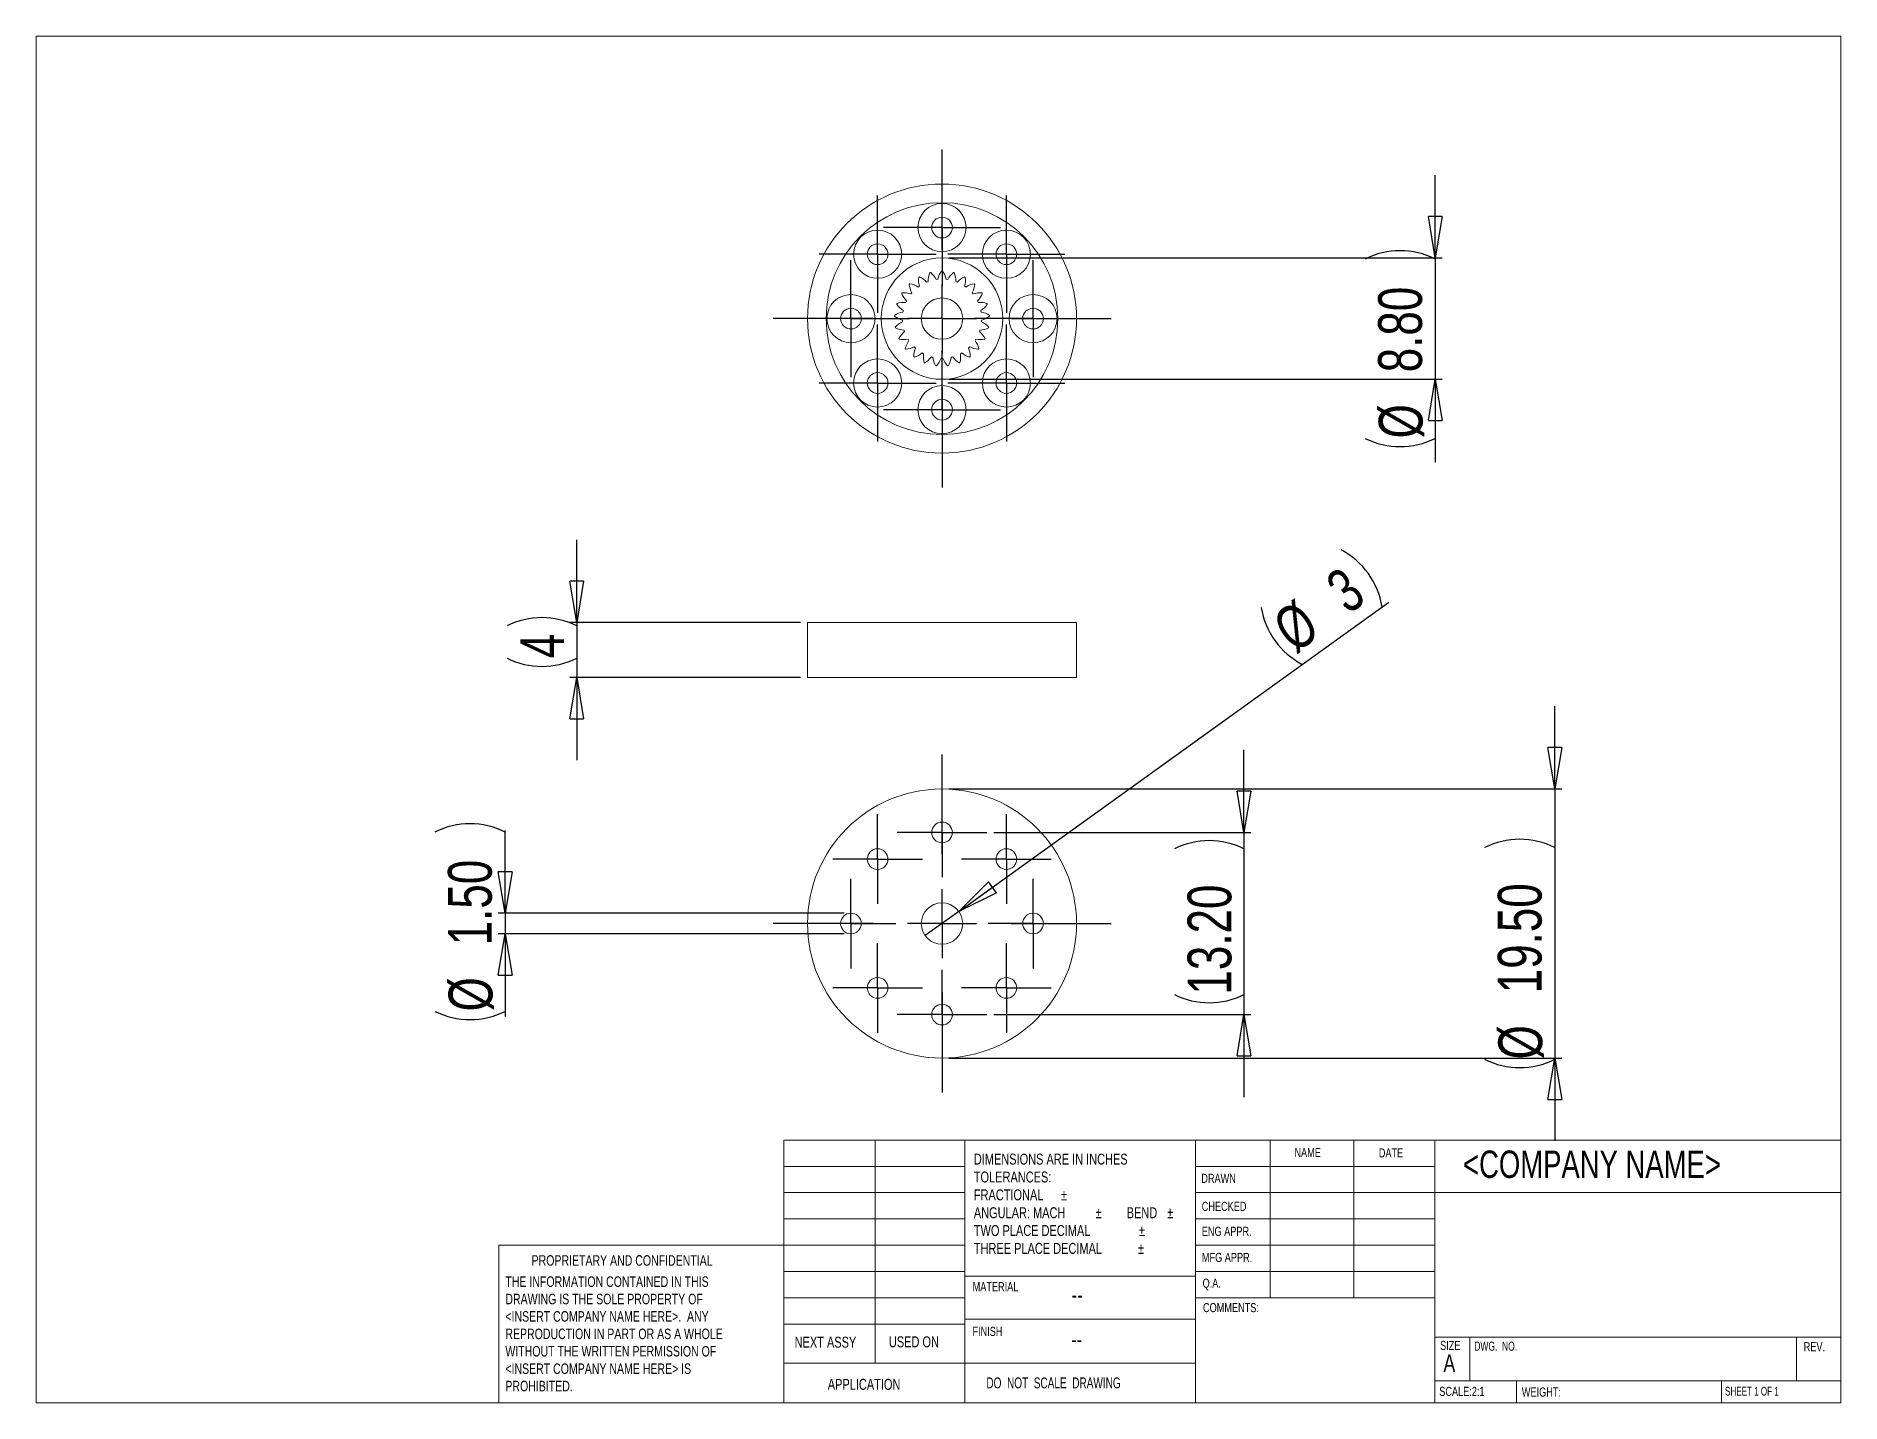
# Model space of a CAD drawing. Header units: millimetres. Extents: x 8 to 270, y 10 to 208.
import ezdxf

# ---------------------------------------------------------------- set-up
doc = ezdxf.new("R2010")
doc.units = ezdxf.units.MM
doc.layers.add('FORMAT', color=7, linetype='Continuous')
doc.styles.add('SLDTEXTSTYLE0', font='TXT', dxfattribs={"width": 0.75})
doc.styles.add('SLDTEXTSTYLE1', font='TXT', dxfattribs={"width": 0.694444})
doc.styles.add('SLDTEXTSTYLE2', font='TXT', dxfattribs={"width": 0.684783})
doc.styles.add('SLDTEXTSTYLE3', font='TXT', dxfattribs={"width": 0.6875})
doc.dimstyles.new('SLDDIMSTYLE0', dxfattribs={"dimtxt": 6.35, "dimasz": 5.9944, "dimexe": 0, "dimexo": 0.0625, "dimgap": 1.5875, "dimtad": 1, "dimlfac": 0.5, "dimrnd": 1e-09, "dimzin": 12, "dimdsep": 46, "dimtxsty": 'SLDTEXTSTYLE0', "dimblk1": 'CLOSED', "dimblk2": 'CLOSED', "dimsah": 1, "dimcen": 0.09, "dimadec": 0, "dimazin": 3, "dimtfac": 1, "dimtmove": 0, "dimatfit": 0, "dimldrblk": 'CLOSED', "dimfxl": 1, "dimfrac": 2, "dimtolj": 1, "dimtzin": 12, "dimarcsym": 0})
doc.dimstyles.new('SLDDIMSTYLE1', dxfattribs={"dimtxt": 6.35, "dimasz": 5.9944, "dimexe": 0, "dimexo": 0.0625, "dimgap": 1.5875, "dimtad": 1, "dimlfac": 0.5, "dimrnd": 1e-09, "dimzin": 4, "dimdsep": 46, "dimtxsty": 'SLDTEXTSTYLE0', "dimblk1": 'CLOSED', "dimblk2": 'CLOSED', "dimsah": 1, "dimcen": 0.09, "dimadec": 0, "dimazin": 1, "dimtfac": 1, "dimtmove": 0, "dimatfit": 0, "dimldrblk": 'CLOSED', "dimfxl": 1, "dimfrac": 2, "dimtolj": 1, "dimtzin": 12, "dimarcsym": 0})
doc.dimstyles.new('SLDDIMSTYLE2', dxfattribs={"dimtxt": 6.35, "dimasz": 5.9944, "dimexe": 0, "dimexo": 0.0625, "dimgap": 1.5875, "dimtad": 1, "dimlfac": 0.5, "dimrnd": 1e-09, "dimzin": 12, "dimdsep": 46, "dimtxsty": 'SLDTEXTSTYLE0', "dimblk1": 'NONE', "dimblk2": 'CLOSED', "dimsah": 1, "dimcen": 0, "dimadec": 0, "dimazin": 3, "dimtfac": 1, "dimtmove": 0, "dimatfit": 3, "dimldrblk": 'NONE', "dimfxl": 1, "dimfrac": 2, "dimtolj": 1, "dimtzin": 12, "dimarcsym": 0})

# ---------------------------------------------------------------- blocks, each defined once
blk = doc.blocks.new('SW_NOTE_0')
at = {"color": 0, "linetype": 'Continuous', "lineweight": 0, "attachment_point": 1, "style": 'SLDTEXTSTYLE0'}
for s, insert, char_height in [('DIMENSIONS ARE IN INCHES', (0, 2.05), 1.5875), ('TOLERANCES:', (0, -0.54), 1.5875), ('FRACTIONAL', (0, -3.13), 1.587), ('%%p', (12.64, -3.13), 1.587), ('ANGULAR: MACH', (0, -5.72), 1.5875), ('%%p', (17.67, -5.72), 1.587), ('BEND', (22.16, -5.72), 1.587), ('%%p', (28.03, -5.72), 1.587), ('TWO PLACE DECIMAL', (0, -8.3), 1.5875), ('%%p', (23.92, -8.3), 1.587), ('THREE PLACE DECIMAL', (0, -10.89), 1.5875), ('%%p', (23.78, -10.89), 1.587)]:
    blk.add_mtext(s, dxfattribs=dict(at, insert=insert, char_height=char_height))
blk = doc.blocks.new('SW_NOTE_1')
at = {"color": 0, "linetype": 'Continuous', "lineweight": 0, "char_height": 1.524, "attachment_point": 1, "style": 'SLDTEXTSTYLE0'}
for s, insert in [('THE INFORMATION CONTAINED IN THIS', (0, 1.96)), ('DRAWING IS THE SOLE PROPERTY OF', (0, -0.56)), ('<INSERT COMPANY NAME HERE>.  ANY', (0, -3.08)), ('REPRODUCTION IN PART OR AS A WHOLE', (0, -5.61)), ('WITHOUT THE WRITTEN PERMISSION OF', (0, -8.13)), ('<INSERT COMPANY NAME HERE> IS', (0, -10.66)), ('PROHIBITED.', (0, -13.18))]:
    blk.add_mtext(s, dxfattribs=dict(at, insert=insert))
blk = doc.blocks.new('_CLOSED')
at = {"color": 0, "linetype": 'ByBlock', "lineweight": -2}
for p, q in [((-1, 0.166667), (0, 0)), ((-1, 0.166667), (-1, -0.166667)), ((0, 0), (-1, -0.166667)), ((0, 0), (-1, 0))]:
    blk.add_line(p, q, dxfattribs=at)
blk = doc.blocks.new('_D')
at = {"layer": 'FORMAT'}
for p, q in [((86.74, 123.09), (86.74, 135.08)), ((119.21, 123.09), (85.75, 123.09)), ((86.74, 123.09), (86.74, 115.09)), ((119.21, 115.09), (85.75, 115.09)), ((86.74, 115.09), (86.74, 103.1))]:
    blk.add_line(p, q, dxfattribs=at)
for centre, start, end in [((81.7, 112.51), 63.4349, 116.5651), ((81.7, 127.98), 243.4349, 296.5651)]:
    blk.add_arc(centre, 11.27, start, end, dxfattribs=at)
at = {"layer": 'FORMAT', "xscale": 5.9944, "yscale": 5.9944}
for p, rotation in [((86.74, 123.09, -0.98), 270), ((86.74, 115.09, -0.98), 90)]:
    blk.add_blockref('_CLOSED', p, dxfattribs=dict(at, rotation=rotation))
at = {"layer": 'FORMAT', "insert": (78.56, 117.9), "char_height": 6.35, "attachment_point": 1, "rotation": 90, "style": 'SLDTEXTSTYLE0'}
blk.add_mtext('4', dxfattribs=at)
blk = doc.blocks.new('_D_1')
at = {"layer": 'FORMAT'}
for p, q in [((211.2, 175.93), (211.2, 187.92)), ((140.69, 175.93), (212.19, 175.93)), ((211.2, 175.93), (211.2, 158.33)), ((140.69, 158.33), (212.19, 158.33)), ((211.2, 158.33), (211.2, 146.34))]:
    blk.add_line(p, q, dxfattribs=at)
for centre, start, end in [((206.11, 165.59), 63.4349, 116.5651), ((206.11, 159.95), 243.4349, 296.5651)]:
    blk.add_arc(centre, 11.38, start, end, dxfattribs=at)
at = {"layer": 'FORMAT', "xscale": 5.9944, "yscale": 5.9944}
for p, rotation in [((211.2, 175.93, -1.8), 270), ((211.2, 158.33, -1.8), 90)]:
    blk.add_blockref('_CLOSED', p, dxfattribs=dict(at, rotation=rotation))
at = {"layer": 'FORMAT', "char_height": 6.35, "attachment_point": 1, "rotation": 90, "style": 'SLDTEXTSTYLE0'}
for s, insert in [('8.80', (202.92, 159.35)), ('%%c', (203.01, 149.77))]:
    blk.add_mtext(s, dxfattribs=dict(at, insert=insert))
blk = doc.blocks.new('SW_CENTERMARKSYMBOL_0')
at = {"layer": 'FORMAT', "color": 0}
for p, q in [((0, 10), (0, 24.5)), ((0, 0), (0, 5)), ((-10, 0), (-24.5, 0)), ((0, 0), (-5, 0)), ((0, 0), (0, -5)), ((0, 0), (5, 0)), ((10, 0), (24.5, 0)), ((0, -10), (0, -24.5))]:
    blk.add_line(p, q, dxfattribs=at)
blk = doc.blocks.new('SW_CENTERMARKSYMBOL_1')
at = {"layer": 'FORMAT', "color": 0}
for p, q in [((0, 5), (0, 8.49)), ((0, 0), (0, 5)), ((-5, 0), (-8.49, 0)), ((0, 0), (-5, 0)), ((0, 0), (0, -5)), ((0, 0), (5, 0)), ((5, 0), (8.49, 0)), ((0, -5), (0, -8.49))]:
    blk.add_line(p, q, dxfattribs=at)
blk = doc.blocks.new('SW_CENTERMARKSYMBOL_2')
at = {"layer": 'FORMAT', "color": 0}
for p, q in [((0, 5), (0, 8.49)), ((0, 0), (0, 5)), ((-5, 0), (-8.49, 0)), ((0, 0), (-5, 0)), ((0, 0), (0, -5)), ((0, 0), (5, 0)), ((5, 0), (8.49, 0)), ((0, -5), (0, -8.49))]:
    blk.add_line(p, q, dxfattribs=at)
blk = doc.blocks.new('SW_CENTERMARKSYMBOL_3')
at = {"layer": 'FORMAT', "color": 0}
for p, q in [((0, 5), (0, 8.49)), ((0, 0), (0, 5)), ((-5, 0), (-8.49, 0)), ((0, 0), (-5, 0)), ((0, 0), (0, -5)), ((0, 0), (5, 0)), ((5, 0), (8.49, 0)), ((0, -5), (0, -8.49))]:
    blk.add_line(p, q, dxfattribs=at)
blk = doc.blocks.new('SW_CENTERMARKSYMBOL_4')
at = {"layer": 'FORMAT', "color": 0}
for p, q in [((0, 5), (0, 8.49)), ((0, 0), (0, 5)), ((-5, 0), (-8.49, 0)), ((0, 0), (-5, 0)), ((0, 0), (0, -5)), ((0, 0), (5, 0)), ((5, 0), (8.49, 0)), ((0, -5), (0, -8.49))]:
    blk.add_line(p, q, dxfattribs=at)
blk = doc.blocks.new('SW_CENTERMARKSYMBOL_5')
at = {"layer": 'FORMAT', "color": 0}
for p, q in [((0, 5), (0, 8.49)), ((0, 0), (0, 5)), ((-5, 0), (-8.49, 0)), ((0, 0), (-5, 0)), ((0, 0), (0, -5)), ((0, 0), (5, 0)), ((5, 0), (8.49, 0)), ((0, -5), (0, -8.49))]:
    blk.add_line(p, q, dxfattribs=at)
blk = doc.blocks.new('SW_CENTERMARKSYMBOL_6')
at = {"layer": 'FORMAT', "color": 0}
for p, q in [((0, 5), (0, 8.49)), ((0, 0), (0, 5)), ((-5, 0), (-8.49, 0)), ((0, 0), (-5, 0)), ((0, 0), (0, -5)), ((0, 0), (5, 0)), ((5, 0), (8.49, 0)), ((0, -5), (0, -8.49))]:
    blk.add_line(p, q, dxfattribs=at)
blk = doc.blocks.new('SW_CENTERMARKSYMBOL_7')
at = {"layer": 'FORMAT', "color": 0}
for p, q in [((0, 5), (0, 8.49)), ((0, 0), (0, 5)), ((-5, 0), (-8.49, 0)), ((0, 0), (-5, 0)), ((0, 0), (0, -5)), ((0, 0), (5, 0)), ((5, 0), (8.49, 0)), ((0, -5), (0, -8.49))]:
    blk.add_line(p, q, dxfattribs=at)
blk = doc.blocks.new('SW_CENTERMARKSYMBOL_8')
at = {"layer": 'FORMAT', "color": 0}
for p, q in [((0, 5), (0, 8.49)), ((0, 0), (0, 5)), ((-5, 0), (-8.49, 0)), ((0, 0), (-5, 0)), ((0, 0), (0, -5)), ((0, 0), (5, 0)), ((5, 0), (8.49, 0)), ((0, -5), (0, -8.49))]:
    blk.add_line(p, q, dxfattribs=at)
blk = doc.blocks.new('_D_2')
at = {"layer": 'FORMAT'}
for p, q in [((228.54, 98.95), (228.54, 110.93)), ((140.69, 98.95), (229.53, 98.95)), ((228.54, 98.95), (228.54, 59.95)), ((140.69, 59.95), (229.53, 59.95)), ((228.54, 59.95), (228.54, 47.96))]:
    blk.add_line(p, q, dxfattribs=at)
for centre, start, end in [((223.45, 80.27), 63.4349, 116.5651), ((223.45, 69.94), 243.4349, 296.5651)]:
    blk.add_arc(centre, 11.38, start, end, dxfattribs=at)
at = {"layer": 'FORMAT', "xscale": 5.9944, "yscale": 5.9944}
for p, rotation in [((228.54, 98.95, 2.2), 270), ((228.54, 59.95, 2.2), 90)]:
    blk.add_blockref('_CLOSED', p, dxfattribs=dict(at, rotation=rotation))
at = {"layer": 'FORMAT', "char_height": 6.35, "attachment_point": 1, "rotation": 90, "style": 'SLDTEXTSTYLE0'}
for s, insert in [('19.50', (220.26, 69.34)), ('%%c', (220.35, 59.76))]:
    blk.add_mtext(s, dxfattribs=dict(at, insert=insert))
blk = doc.blocks.new('_D_3')
at = {"layer": 'FORMAT'}
for p, q in [((76.37, 80.95), (76.37, 92.93)), ((125.51, 80.95), (75.38, 80.95)), ((76.37, 80.95), (76.37, 77.95)), ((125.51, 77.95), (75.38, 77.95)), ((76.37, 77.95), (76.37, 65.96))]:
    blk.add_line(p, q, dxfattribs=at)
for centre, start, end in [((71.28, 82.53), 63.4349, 116.5651), ((71.28, 76.89), 243.4349, 296.5651)]:
    blk.add_arc(centre, 11.38, start, end, dxfattribs=at)
at = {"layer": 'FORMAT', "xscale": 5.9944, "yscale": 5.9944}
for p, rotation in [((76.37, 80.95, 2.2), 270), ((76.37, 77.95, 2.2), 90)]:
    blk.add_blockref('_CLOSED', p, dxfattribs=dict(at, rotation=rotation))
at = {"layer": 'FORMAT', "char_height": 6.35, "attachment_point": 1, "rotation": 90, "style": 'SLDTEXTSTYLE0'}
for s, insert in [('1.50', (68.08, 76.29)), ('%%c', (68.18, 66.71))]:
    blk.add_mtext(s, dxfattribs=dict(at, insert=insert))
blk = doc.blocks.new('_D_4')
at = {"layer": 'FORMAT'}
for q in [(204.47, 126.05), (137.26, 77.69)]:
    blk.add_line((142.14, 81.2), q, dxfattribs=at)
for centre, start, end in [((192.27, 123.52), 9.1713, 62.3014), ((197.21, 127.08), 189.1713, 242.3014)]:
    blk.add_arc(centre, 11.38, start, end, dxfattribs=at)
at = {"layer": 'FORMAT', "xscale": 5.9944, "yscale": 5.9944, "rotation": 215.7363784892}
blk.add_blockref('_CLOSED', (142.14, 81.2, 2.2), dxfattribs=at)
at = {"layer": 'FORMAT', "char_height": 6.35, "attachment_point": 1, "rotation": 35.7364, "style": 'SLDTEXTSTYLE0'}
for s, insert in [('3', (194.86, 129.32)), ('%%c', (187.14, 123.65))]:
    blk.add_mtext(s, dxfattribs=dict(at, insert=insert))
blk = doc.blocks.new('_NONE')
blk = doc.blocks.new('_D_5')
at = {"layer": 'FORMAT'}
for p, q in [((183.47, 92.65), (183.47, 104.63)), ((147.19, 92.65), (184.46, 92.65)), ((183.47, 92.65), (183.47, 66.25)), ((147.19, 66.25), (184.46, 66.25)), ((183.47, 66.25), (183.47, 54.26))]:
    blk.add_line(p, q, dxfattribs=at)
for centre, start, end in [((178.43, 80.19), 63.4349, 116.5651), ((178.43, 79.23), 243.4349, 296.5651)]:
    blk.add_arc(centre, 11.27, start, end, dxfattribs=at)
at = {"layer": 'FORMAT', "xscale": 5.9944, "yscale": 5.9944}
for p, rotation in [((183.47, 92.65, 2.2), 270), ((183.47, 66.25, 2.2), 90)]:
    blk.add_blockref('_CLOSED', p, dxfattribs=dict(at, rotation=rotation))
at = {"layer": 'FORMAT', "insert": (175.29, 69.15), "char_height": 6.35, "attachment_point": 1, "rotation": 90, "style": 'SLDTEXTSTYLE0'}
blk.add_mtext('13.20', dxfattribs=at)
blk = doc.blocks.new('SW_CENTERMARKSYMBOL_9')
at = {"layer": 'FORMAT', "color": 0}
for p, q in [((0, 10), (0, 24.5)), ((0, 0), (0, 5)), ((-10, 0), (-24.5, 0)), ((0, 0), (-5, 0)), ((0, 0), (0, -5)), ((0, 0), (5, 0)), ((10, 0), (24.5, 0)), ((0, -10), (0, -24.5))]:
    blk.add_line(p, q, dxfattribs=at)
blk = doc.blocks.new('SW_CENTERMARKSYMBOL_10')
at = {"layer": 'FORMAT', "color": 0}
for p, q in [((0, 5), (0, 6.5)), ((0, 0), (0, 5)), ((-5, 0), (-6.5, 0)), ((0, 0), (-5, 0)), ((0, 0), (0, -5)), ((0, 0), (5, 0)), ((5, 0), (6.5, 0)), ((0, -5), (0, -6.5))]:
    blk.add_line(p, q, dxfattribs=at)
blk = doc.blocks.new('SW_CENTERMARKSYMBOL_11')
at = {"layer": 'FORMAT', "color": 0}
for p, q in [((0, 5), (0, 6.5)), ((0, 0), (0, 5)), ((-5, 0), (-6.5, 0)), ((0, 0), (-5, 0)), ((0, 0), (0, -5)), ((0, 0), (5, 0)), ((5, 0), (6.5, 0)), ((0, -5), (0, -6.5))]:
    blk.add_line(p, q, dxfattribs=at)
blk = doc.blocks.new('SW_CENTERMARKSYMBOL_12')
at = {"layer": 'FORMAT', "color": 0}
for p, q in [((0, 5), (0, 6.5)), ((0, 0), (0, 5)), ((-5, 0), (-6.5, 0)), ((0, 0), (-5, 0)), ((0, 0), (0, -5)), ((0, 0), (5, 0)), ((5, 0), (6.5, 0)), ((0, -5), (0, -6.5))]:
    blk.add_line(p, q, dxfattribs=at)
blk = doc.blocks.new('SW_CENTERMARKSYMBOL_13')
at = {"layer": 'FORMAT', "color": 0}
for p, q in [((0, 5), (0, 6.5)), ((0, 0), (0, 5)), ((-5, 0), (-6.5, 0)), ((0, 0), (-5, 0)), ((0, 0), (0, -5)), ((0, 0), (5, 0)), ((5, 0), (6.5, 0)), ((0, -5), (0, -6.5))]:
    blk.add_line(p, q, dxfattribs=at)
blk = doc.blocks.new('SW_CENTERMARKSYMBOL_14')
at = {"layer": 'FORMAT', "color": 0}
for p, q in [((0, 5), (0, 6.5)), ((0, 0), (0, 5)), ((-5, 0), (-6.5, 0)), ((0, 0), (-5, 0)), ((0, 0), (0, -5)), ((0, 0), (5, 0)), ((5, 0), (6.5, 0)), ((0, -5), (0, -6.5))]:
    blk.add_line(p, q, dxfattribs=at)
blk = doc.blocks.new('SW_CENTERMARKSYMBOL_15')
at = {"layer": 'FORMAT', "color": 0}
for p, q in [((0, 5), (0, 6.5)), ((0, 0), (0, 5)), ((-5, 0), (-6.5, 0)), ((0, 0), (-5, 0)), ((0, 0), (0, -5)), ((0, 0), (5, 0)), ((5, 0), (6.5, 0)), ((0, -5), (0, -6.5))]:
    blk.add_line(p, q, dxfattribs=at)
blk = doc.blocks.new('SW_CENTERMARKSYMBOL_16')
at = {"layer": 'FORMAT', "color": 0}
for p, q in [((0, 5), (0, 6.5)), ((0, 0), (0, 5)), ((-5, 0), (-6.5, 0)), ((0, 0), (-5, 0)), ((0, 0), (0, -5)), ((0, 0), (5, 0)), ((5, 0), (6.5, 0)), ((0, -5), (0, -6.5))]:
    blk.add_line(p, q, dxfattribs=at)
blk = doc.blocks.new('SW_CENTERMARKSYMBOL_17')
at = {"layer": 'FORMAT', "color": 0}
for p, q in [((0, 5), (0, 6.5)), ((0, 0), (0, 5)), ((-5, 0), (-6.5, 0)), ((0, 0), (-5, 0)), ((0, 0), (0, -5)), ((0, 0), (5, 0)), ((5, 0), (6.5, 0)), ((0, -5), (0, -6.5))]:
    blk.add_line(p, q, dxfattribs=at)

msp = doc.modelspace()

# ---------------------------------------------------------------- linework, layer by layer
at = {"color": 8, "linetype": 'Continuous', "lineweight": 0}
for p, q in [((8.38, 208.079), (270, 208.079)), ((8.38, 208.079), (8.38, 9.959)), ((270, 9.959), (270, 208.079)), ((116.775, 9.959), (116.775, 48.059)), ((116.775, 48.059), (143, 48.059)), ((130.027, 48.059), (130.027, 15.736)), ((143, 9.959), (143, 48.059)), ((143, 48.059), (270, 48.059)), ((176.452, 48.059), (176.452, 9.959)), ((187.285, 48.059), (187.285, 25.199)), ((199.377, 48.059), (199.377, 25.199)), ((211.114, 48.059), (211.114, 9.959)), ((116.775, 44.249), (143, 44.249)), ((176.452, 44.249), (211.114, 44.249)), ((116.775, 40.439), (143, 40.439)), ((176.452, 40.439), (270, 40.439)), ((116.775, 36.629), (143, 36.629)), ((176.452, 36.629), (211.114, 36.629)), ((116.775, 32.819), (75.44, 32.819)), ((75.44, 32.819), (75.44, 9.959)), ((116.775, 32.819), (143, 32.819)), ((176.452, 32.819), (211.114, 32.819)), ((116.775, 29.009), (143, 29.009)), ((176.452, 29.009), (211.114, 29.009)), ((176.452, 28.314), (143, 28.314)), ((116.775, 25.199), (143, 25.199)), ((176.452, 25.199), (211.114, 25.199)), ((116.775, 21.389), (143, 21.389)), ((143, 22.086), (176.452, 22.086)), ((211.114, 19.484), (270, 19.484)), ((216.212, 19.484), (216.212, 13.134)), ((263.57, 19.484), (263.57, 13.134)), ((143, 15.736), (116.775, 15.736)), ((143, 15.736), (176.452, 15.736)), ((211.114, 13.134), (270, 13.134)), ((222.99, 13.134), (222.99, 9.959)), ((252.694, 13.134), (252.694, 9.959)), ((270, 9.959), (8.38, 9.959))]:
    msp.add_line(p, q, dxfattribs=at)
at = {"color": 7, "linetype": 'Continuous', "lineweight": 15}
for p, q in [((120.2, 123.091), (120.2, 115.091)), ((120.2, 123.091), (139.7, 123.091)), ((139.7, 123.091), (159.2, 123.091)), ((159.2, 115.091), (159.2, 123.091)), ((159.2, 115.091), (120.2, 115.091))]:
    msp.add_line(p, q, dxfattribs=at)
for centre, radius in [((139.7, 167.128), 19.5), ((139.7, 167.128), 16.8), ((139.7, 180.328), 3.489), ((139.7, 180.328), 1.5), ((130.366, 176.462), 3.489), ((130.366, 176.462), 1.5), ((149.034, 176.462), 3.489), ((149.034, 176.462), 1.5), ((139.7, 167.128), 8.8), ((126.5, 167.128), 3.489), ((139.7, 167.128), 3), ((152.9, 167.128), 3.489), ((126.5, 167.128), 1.5), ((152.9, 167.128), 1.5), ((130.366, 157.794), 3.489), ((149.034, 157.794), 3.489), ((130.366, 157.794), 1.5), ((139.7, 153.928), 3.489), ((149.034, 157.794), 1.5), ((139.7, 153.928), 1.5), ((139.7, 79.446), 19.5), ((139.7, 92.646), 1.5), ((130.366, 88.78), 1.5), ((149.034, 88.78), 1.5), ((139.7, 79.446), 3), ((126.5, 79.446), 1.5), ((152.9, 79.446), 1.5), ((130.366, 70.112), 1.5), ((149.034, 70.112), 1.5), ((139.7, 66.246), 1.5)]:
    msp.add_circle(centre, radius, dxfattribs=at)
for centre, radius, start, end in [((139.426, 172.705), 3.125, 172.32061, 195.85767), ((139.7, 167.128), 6.877, 118.24542, 119.35458), ((135.139, 170.348), 3.125, 41.74233, 65.27939), ((140.821, 172.598), 3.125, 157.92061, 181.45767), ((139.7, 167.128), 6.877, 103.84542, 104.95458), ((136.083, 171.381), 3.125, 27.34233, 50.87939), ((139.7, 167.128), 5.75, 95.98412, 98.41588), ((142.146, 172.147), 3.125, 143.52061, 167.05767), ((139.7, 167.128), 6.877, 89.44542, 90.55458), ((137.254, 172.147), 3.125, 12.94233, 36.47939), ((139.7, 167.128), 5.75, 81.58412, 84.01588), ((143.317, 171.381), 3.125, 129.12061, 152.65767), ((139.7, 167.128), 6.877, 75.04542, 76.15458), ((138.579, 172.598), 3.125, 358.54233, 22.07939), ((144.261, 170.348), 3.125, 114.72061, 138.25767), ((139.7, 167.128), 6.877, 60.64542, 61.75458), ((139.974, 172.705), 3.125, 344.14233, 7.67939), ((139.7, 167.128), 6.877, 147.04542, 148.15458), ((136.773, 171.883), 3.125, 201.12061, 224.65767), ((134.152, 167.752), 3.125, 70.54233, 94.07939), ((139.7, 167.128), 6.877, 132.64542, 133.75458), ((138.048, 172.461), 3.125, 186.72061, 210.25767), ((134.481, 169.112), 3.125, 56.14233, 79.67939), ((139.7, 167.128), 5.75, 139.18412, 141.61588), ((139.7, 167.128), 5.75, 124.78412, 127.21588), ((139.7, 167.128), 5.75, 110.38412, 112.81588), ((139.7, 167.128), 5.75, 67.18412, 69.61588), ((139.7, 167.128), 5.75, 52.78412, 55.21588), ((144.919, 169.112), 3.125, 100.32061, 123.85767), ((141.352, 172.461), 3.125, 329.74233, 353.27939), ((139.7, 167.128), 5.75, 38.38412, 40.81588), ((145.248, 167.752), 3.125, 85.92061, 109.45767), ((139.7, 167.128), 6.877, 46.24542, 47.35458), ((142.627, 171.883), 3.125, 315.34233, 338.87939), ((139.7, 167.128), 6.877, 31.84542, 32.95458), ((139.7, 167.128), 6.877, 175.84542, 176.95458), ((134.845, 169.885), 3.125, 229.92061, 253.45767), ((134.538, 165.002), 3.125, 99.34233, 122.87939), ((139.7, 167.128), 6.877, 161.44542, 162.55458), ((135.683, 171.005), 3.125, 215.52061, 239.05767), ((134.171, 166.353), 3.125, 84.94233, 108.47939), ((139.7, 167.128), 5.75, 167.98412, 170.41588), ((139.7, 167.128), 5.75, 153.58412, 156.01588), ((139.7, 167.128), 5.75, 23.98412, 26.41588), ((145.229, 166.353), 3.125, 71.52061, 95.05767), ((143.717, 171.005), 3.125, 300.94233, 324.47939), ((139.7, 167.128), 5.75, 9.58412, 12.01588), ((144.862, 165.002), 3.125, 57.12061, 80.65767), ((144.555, 169.885), 3.125, 286.54233, 310.07939), ((139.7, 167.128), 6.877, 17.44542, 18.55458), ((139.7, 167.128), 6.877, 3.04542, 4.15458), ((135.228, 163.785), 3.125, 113.74233, 137.27939), ((139.7, 167.128), 6.877, 190.24542, 191.35458), ((134.312, 168.591), 3.125, 244.32061, 267.85767), ((136.2, 162.778), 3.125, 128.14233, 151.67939), ((139.7, 167.128), 5.75, 182.38412, 184.81588), ((139.7, 167.128), 5.75, 196.78412, 199.21588), ((139.7, 167.128), 5.75, 340.78412, 343.21588), ((143.2, 162.778), 3.125, 28.32061, 51.85767), ((145.088, 168.591), 3.125, 272.14233, 295.67939), ((139.7, 167.128), 5.75, 355.18412, 357.61588), ((144.172, 163.785), 3.125, 42.72061, 66.25767), ((139.7, 167.128), 6.877, 348.64542, 349.75458), ((139.7, 167.128), 6.877, 204.64542, 205.75458), ((134.117, 167.205), 3.125, 258.72061, 282.25767), ((137.392, 162.044), 3.125, 142.54233, 166.07939), ((139.7, 167.128), 6.877, 219.04542, 220.15458), ((134.274, 165.814), 3.125, 273.12061, 296.65767), ((139.7, 167.128), 5.75, 211.18412, 213.61588), ((138.729, 161.63), 3.125, 156.94233, 180.47939), ((139.7, 167.128), 5.75, 225.58412, 228.01588), ((139.7, 167.128), 5.75, 311.98412, 314.41588), ((140.671, 161.63), 3.125, 359.52061, 23.05767), ((145.126, 165.814), 3.125, 243.34233, 266.87939), ((139.7, 167.128), 5.75, 326.38412, 328.81588), ((142.008, 162.044), 3.125, 13.92061, 37.45767), ((145.283, 167.205), 3.125, 257.74233, 281.27939), ((139.7, 167.128), 6.877, 319.84542, 320.95458), ((139.7, 167.128), 6.877, 334.24542, 335.35458), ((139.7, 167.128), 6.877, 233.44542, 234.55458), ((134.771, 164.506), 3.125, 287.52061, 311.05767), ((139.7, 167.128), 5.75, 239.98412, 242.41588), ((140.127, 161.561), 3.125, 171.34233, 194.87939), ((139.7, 167.128), 6.877, 247.84542, 248.95458), ((135.578, 163.362), 3.125, 301.92061, 325.45767), ((139.7, 167.128), 5.75, 254.38412, 256.81588), ((141.498, 161.842), 3.125, 185.74233, 209.27939), ((139.7, 167.128), 6.877, 262.24542, 263.35458), ((136.644, 162.456), 3.125, 316.32061, 339.85767), ((139.7, 167.128), 5.75, 268.78412, 271.21588), ((142.756, 162.456), 3.125, 200.14233, 223.67939), ((139.7, 167.128), 6.877, 276.64542, 277.75458), ((137.902, 161.842), 3.125, 330.72061, 354.25767), ((139.7, 167.128), 5.75, 283.18412, 285.61588), ((143.822, 163.362), 3.125, 214.54233, 238.07939), ((139.7, 167.128), 6.877, 291.04542, 292.15458), ((139.273, 161.561), 3.125, 345.12061, 8.65767), ((139.7, 167.128), 5.75, 297.58412, 300.01588), ((144.629, 164.506), 3.125, 228.94233, 252.47939), ((139.7, 167.128), 6.877, 305.44542, 306.55458)]:
    msp.add_arc(centre, radius, start, end, dxfattribs=at)

# ---------------------------------------------------------------- block references
at = {"color": 8, "linetype": 'Continuous', "lineweight": 0}
for name, p in [('SW_NOTE_0', (144.312, 44.039)), ('SW_NOTE_1', (76.405, 26.339))]:
    msp.add_blockref(name, p, dxfattribs=at)
at = {"layer": 'FORMAT'}
for name, p in [('SW_CENTERMARKSYMBOL_0', (139.7, 167.128)), ('SW_CENTERMARKSYMBOL_1', (139.7, 180.328)), ('SW_CENTERMARKSYMBOL_2', (130.366, 176.462)), ('SW_CENTERMARKSYMBOL_8', (149.034, 176.462)), ('SW_CENTERMARKSYMBOL_3', (126.5, 167.128)), ('SW_CENTERMARKSYMBOL_7', (152.9, 167.128)), ('SW_CENTERMARKSYMBOL_4', (130.366, 157.794)), ('SW_CENTERMARKSYMBOL_6', (149.034, 157.794)), ('SW_CENTERMARKSYMBOL_5', (139.7, 153.928)), ('SW_CENTERMARKSYMBOL_9', (139.7, 79.446)), ('SW_CENTERMARKSYMBOL_14', (139.7, 92.646)), ('SW_CENTERMARKSYMBOL_13', (130.366, 88.78)), ('SW_CENTERMARKSYMBOL_15', (149.034, 88.78)), ('SW_CENTERMARKSYMBOL_12', (126.5, 79.446)), ('SW_CENTERMARKSYMBOL_16', (152.9, 79.446)), ('SW_CENTERMARKSYMBOL_11', (130.366, 70.112)), ('SW_CENTERMARKSYMBOL_17', (149.034, 70.112)), ('SW_CENTERMARKSYMBOL_10', (139.7, 66.246))]:
    msp.add_blockref(name, p, dxfattribs=at)

# ---------------------------------------------------------------- texts
at = {"color": 8, "linetype": 'Continuous', "lineweight": 0, "attachment_point": 1}
for s, insert, char_height, style in [('NAME', (190.783, 46.911), 1.3229, 'SLDTEXTSTYLE0'), ('DATE', (203.011, 46.86), 1.3229, 'SLDTEXTSTYLE0'), ('<COMPANY NAME>', (215.225, 46.539), 3.96875, 'SLDTEXTSTYLE0'), ('DRAWN', (177.284, 43.166), 1.3229, 'SLDTEXTSTYLE0'), ('CHECKED', (177.345, 39.108), 1.3229, 'SLDTEXTSTYLE0'), ('ENG APPR.', (177.358, 35.491), 1.3229, 'SLDTEXTSTYLE0'), ('PROPRIETARY AND CONFIDENTIAL', (80.202, 31.372), 1.524, 'SLDTEXTSTYLE0'), ('MFG APPR.', (177.37, 31.709), 1.3229, 'SLDTEXTSTYLE0'), ('MATERIAL', (144.138, 27.469), 1.3229, 'SLDTEXTSTYLE0'), ('Q.A.', (177.468, 27.966), 1.3229, 'SLDTEXTSTYLE0'), ('--', (158.494, 26.814), 2.3813, 'SLDTEXTSTYLE0'), ('COMMENTS:', (177.53, 24.437), 1.3229, 'SLDTEXTSTYLE0'), ('FINISH', (144.108, 20.99), 1.3229, 'SLDTEXTSTYLE0'), ('NEXT ASSY', (118.333, 19.554), 1.5875, 'SLDTEXTSTYLE0'), ('USED ON', (132.002, 19.608), 1.5875, 'SLDTEXTSTYLE0'), ('--', (158.43, 20.377), 2.3813, 'SLDTEXTSTYLE0'), ('SIZE', (211.902, 18.948), 1.3229, 'SLDTEXTSTYLE0'), ('DWG.  NO.', (216.854, 18.844), 1.3229, 'SLDTEXTSTYLE1'), ('REV.', (264.605, 18.765), 1.3229, 'SLDTEXTSTYLE0'), ('A', (212.391, 16.996), 2.54, 'SLDTEXTSTYLE0'), ('APPLICATION', (123.137, 13.442), 1.5875, 'SLDTEXTSTYLE0'), ('DO  NOT  SCALE  DRAWING', (146.134, 13.653), 1.5875, 'SLDTEXTSTYLE2'), ('SCALE:2:1', (211.779, 12.288), 1.3229, 'SLDTEXTSTYLE0'), ('WEIGHT:', (223.748, 12.198), 1.3229, 'SLDTEXTSTYLE0'), ('SHEET 1 OF 1', (253.207, 12.293), 1.27, 'SLDTEXTSTYLE3')]:
    msp.add_mtext(s, dxfattribs=dict(at, insert=insert, char_height=char_height, style=style))

# ---------------------------------------------------------------- dimensions: what is measured, and where the dimension line sits
at = {"layer": 'FORMAT'}
for base, p1, p2, text, dimstyle, picture, middle in [((211.2, 158.328), (139.7, 175.928), (139.7, 158.328), '(%%c<>)', 'SLDDIMSTYLE1', '_D_1', (211.2, 162.771)), ((86.744, 115.091), (120.2, 123.091), (120.2, 115.091), '(<>)', 'SLDDIMSTYLE0', '_D', (86.744, 120.249)), ((228.54, 59.946), (139.7, 98.946), (139.7, 59.946), '(%%c<>)', 'SLDDIMSTYLE1', '_D_2', (228.54, 75.105)), ((183.473, 66.246), (146.2, 92.646), (146.2, 66.246), '(<>)', 'SLDDIMSTYLE1', '_D_5', (183.473, 79.71)), ((76.366, 77.946), (126.5, 80.946), (126.5, 77.946), '(%%c<>)', 'SLDDIMSTYLE1', '_D_3', (76.366, 79.71))]:
    dim = msp.add_linear_dim(base=base, p1=p1, p2=p2, angle=90, text=text, dimstyle=dimstyle, dxfattribs=at)
    dim.commit()
    dim.dimension.update_dxf_attribs({"geometry": picture, "text_midpoint": middle, "dimtype": 160})
dim = msp.add_diameter_dim_2p(p1=(137.265, 77.694), p2=(142.135, 81.198), text='(<>)', dimstyle='SLDDIMSTYLE2', dxfattribs=at)
dim.commit()
dim.dimension.update_dxf_attribs({"geometry": '_D_4', "text_midpoint": (197.891, 121.317), "dimtype": 163})

doc.saveas('drawing.dxf')
